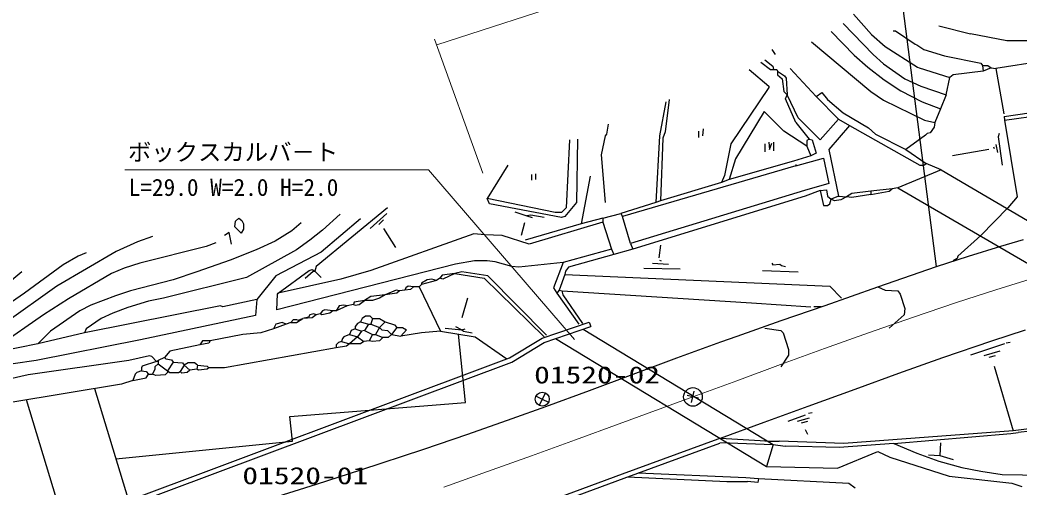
# Model space of a CAD drawing. Units: millimetres, scale not verified. Extents: x 40000 to 680000, y 20000 to 380000.
# Drawn here: x 97360 to 204380, y 265143 to 315123 of the extents above; entities that cross this region are included whole.
import ezdxf
from ezdxf.enums import TextEntityAlignment as Align

# ---------------------------------------------------------------- set-up
doc = ezdxf.new("R2010")
doc.units = ezdxf.units.MM
doc.header["$LTSCALE"] = 1000
doc.linetypes.add('CHAIN', pattern=[18.5, 12, -1.5, 3.5, -1.5])
for name, color, linetype, lineweight in [('M-BGD', 7, 'Continuous', 25), ('M-BMK', 2, 'CHAIN', 13), ('M-BMK-HTXT', 7, 'Continuous', 13), ('M-BMK-SRVR', 3, 'Continuous', 25), ('M-STR-STRC', 7, 'Continuous', 25)]:
    doc.layers.add(name, color=color, linetype=linetype, lineweight=lineweight)
doc.styles.add('ＭＳ ゴシック', font='')
doc.styles.get('ＭＳ ゴシック').set_extended_font_data('MS Gothic')

# ---------------------------------------------------------------- blocks, each defined once
blk = doc.blocks.new('BUHIN1')
at = {"color": 3, "linetype": 'Continuous', "lineweight": 25}
for radius in [995, 30]:
    blk.add_circle((0, 0), radius, dxfattribs=at)
blk = doc.blocks.new('plus')
at = {"color": 0, "linetype": 'Continuous', "lineweight": -2}
for p, q in [((-1.25, 0), (1.25, 0)), ((0, -1.25), (0, 1.25))]:
    blk.add_line(p, q, dxfattribs=at)
blk = doc.blocks.new('BUHIN3')
at = {"color": 7, "linetype": 'Continuous', "lineweight": 25}
for points in [[(732, -165), (0, 0), (-730, 162)], [(165, 732), (0, 0), (-159, -728)]]:
    blk.add_lwpolyline(points, dxfattribs=at)
blk.add_circle((0, 0), 750, dxfattribs=at)

msp = doc.modelspace()

# ---------------------------------------------------------------- linework, layer by layer
at = {"layer": 'M-BGD'}
for p, q in [((186557, 315758), (188504, 313557)), ((185456, 314742), (188674, 311440)), ((184186, 313896), (186642, 311356)), ((190789, 313980), (191044, 313980)), ((191044, 313980), (193161, 312541)), ((195700, 314488), (199087, 313642)), ((202982, 312880), (199087, 313642)), ((182070, 312795), (188420, 307461)), ((188504, 313557), (189944, 312287)), ((193161, 312541), (193330, 312456)), ((208655, 312880), (202982, 312880)), ((177836, 311948), (178175, 311440)), ((188674, 311440), (189774, 310424)), ((189944, 312287), (193414, 310086)), ((193330, 312456), (194092, 311948)), ((194092, 311948), (196294, 311271)), ((176650, 310594), (177667, 309832)), ((177074, 310848), (177921, 310170)), ((186642, 311356), (188081, 310086)), ((189774, 310424), (192060, 308816)), ((196294, 311271), (200187, 310509)), ((200187, 310509), (200358, 310255)), ((209077, 311102), (201797, 309916)), ((175381, 309832), (177498, 308054)), ((177667, 309832), (178006, 309832)), ((177921, 310170), (178006, 309832)), ((178006, 309832), (178344, 309832)), ((178344, 309832), (178429, 309662)), ((178429, 309662), (179191, 309154)), ((178429, 309662), (178429, 309239)), ((179784, 309916), (182577, 306953)), ((188081, 310086), (189859, 308731)), ((193414, 310086), (193584, 310001)), ((193584, 310001), (196886, 308985)), ((200442, 309662), (197225, 309239)), ((200358, 310255), (200950, 310255)), ((200358, 310255), (200442, 309662)), ((201288, 310001), (200442, 309662)), ((200950, 310255), (201288, 310001)), ((201288, 310001), (201797, 309916)), ((201797, 309916), (202644, 305090)), ((178429, 309239), (178937, 308816)), ((178937, 308816), (179106, 307461)), ((179191, 309154), (179360, 308900)), ((179360, 308900), (179445, 307122)), ((189859, 308731), (191637, 307546)), ((192060, 308816), (193754, 308054)), ((196462, 307122), (196886, 308985)), ((197225, 309239), (196886, 308985)), ((177498, 307884), (173434, 301873)), ((177498, 308054), (177498, 307884)), ((179106, 307461), (179445, 307122)), ((182577, 306953), (183170, 307376)), ((183170, 307376), (183762, 306614)), ((188420, 307461), (189774, 306530)), ((191637, 307546), (193923, 306360)), ((193754, 308054), (196462, 307122)), ((166491, 306360), (165814, 302720)), ((166830, 306614), (166406, 303143)), ((179275, 306699), (179445, 307122)), ((180375, 304159), (179275, 306699)), ((180630, 304667), (179445, 307122)), ((182577, 306953), (184948, 304498)), ((183762, 306614), (185456, 305175)), ((189774, 306530), (194176, 304413)), ((193923, 306360), (195870, 305598)), ((196462, 307122), (195870, 305598)), ((176989, 305344), (173942, 300264)), ((176989, 305344), (179106, 303228)), ((185456, 305175), (188166, 303566)), ((195870, 305598), (195277, 304159)), ((202672, 304809), (208098, 305572)), ((202727, 304413), (208147, 305175)), ((160310, 303990), (160141, 302889)), ((180375, 304159), (181816, 302381)), ((183000, 302296), (180630, 304667)), ((184948, 304498), (183000, 302296)), ((184948, 304498), (186134, 303820)), ((194176, 304413), (195277, 304159)), ((195277, 304159), (195193, 303651)), ((202672, 304809), (202727, 304413)), ((202727, 304413), (204083, 296200)), ((160141, 302889), (159972, 302720)), ((166406, 303143), (166151, 302466)), ((169962, 303228), (169962, 302550)), ((170470, 303482), (170386, 302720)), ((181562, 301619), (179106, 303228)), ((186134, 303820), (183932, 301280)), ((186134, 303820), (193669, 299587)), ((188166, 303566), (188927, 302889)), ((188927, 302889), (192145, 301280)), ((194431, 302974), (194262, 302804)), ((194770, 303058), (194431, 302974)), ((195193, 303651), (194770, 303058)), ((202136, 302974), (202050, 302635)), ((156162, 302296), (155823, 295015)), ((157008, 302381), (156924, 295608)), ((159972, 302720), (159548, 300688)), ((165814, 302720), (165390, 295608)), ((166151, 302466), (165898, 295777)), ((173434, 301873), (172756, 298486)), ((177074, 301873), (177074, 301026)), ((177498, 302042), (177582, 301280)), ((177582, 301280), (177836, 301958)), ((178006, 302042), (178006, 301111)), ((181816, 302381), (181562, 302212)), ((181562, 302212), (181562, 301619)), ((181816, 302381), (182154, 302296)), ((182154, 302296), (182577, 300857)), ((194262, 302804), (192145, 301280)), ((202050, 302635), (202474, 299587)), ((181562, 301619), (181985, 300603)), ((182577, 300857), (181985, 300603)), ((183932, 301280), (184948, 296285)), ((192145, 301280), (194346, 299756)), ((201035, 301280), (197139, 300603)), ((201543, 301534), (201627, 301365)), ((201797, 301788), (201966, 300942)), ((159548, 300688), (159972, 295608)), ((173942, 300264), (173263, 298063)), ((180122, 300010), (173263, 298063)), ((181985, 300603), (180122, 300010)), ((180375, 299502), (183339, 300349)), ((180375, 299672), (180375, 299502)), ((183339, 300349), (183932, 297640)), ((194092, 299587), (194346, 299756)), ((195955, 299079), (194346, 299756)), ((149558, 299587), (147356, 296031)), ((152521, 298656), (152521, 298063)), ((180375, 299502), (161834, 294084)), ((195943, 299095), (191297, 297159)), ((193669, 299587), (194092, 299587)), ((195951, 299077), (241760, 272240)), ((152098, 298571), (152098, 297978)), ((158363, 298402), (157432, 293322)), ((172418, 297724), (165898, 295777)), ((172756, 298486), (172418, 297724)), ((173263, 298063), (172418, 297724)), ((183932, 297640), (181308, 296878)), ((181308, 296878), (162681, 291205)), ((183000, 296878), (181392, 296285)), ((183000, 296878), (183677, 296962)), ((183000, 296878), (183339, 295269)), ((183677, 296962), (183762, 296285)), ((186387, 296539), (185795, 296200)), ((188420, 296793), (186387, 296539)), ((188420, 296454), (186387, 296116)), ((190706, 297047), (188420, 296793)), ((188420, 296454), (190367, 296793)), ((188420, 296793), (188420, 296454)), ((190367, 296793), (190706, 297047)), ((191297, 297159), (190706, 297047)), ((191297, 297159), (236087, 271054)), ((147610, 295438), (147356, 296031)), ((154638, 294507), (147356, 296031)), ((155315, 293999), (147610, 295438)), ((156924, 295608), (155654, 294084)), ((165390, 295608), (161665, 294422)), ((181392, 296285), (162935, 290612)), ((165898, 295777), (165390, 295608)), ((183762, 296285), (184186, 295946)), ((183762, 295269), (184017, 295438)), ((184017, 295438), (184186, 295946)), ((184948, 296285), (184186, 295946)), ((184525, 295777), (184186, 295946)), ((185201, 295862), (184525, 295777)), ((184948, 296285), (185795, 296200)), ((185795, 296200), (185201, 295862)), ((186387, 296116), (185795, 296200)), ((204083, 296200), (203067, 295015)), ((136688, 295015), (129068, 288750)), ((131608, 294338), (129746, 292644)), ((136604, 294422), (134826, 292814)), ((150320, 294592), (151590, 294168)), ((155315, 294507), (154638, 294507)), ((155823, 295015), (155315, 294507)), ((159718, 293914), (161665, 294422)), ((161665, 294422), (161834, 294084)), ((183339, 295269), (183762, 295269)), ((203067, 295015), (200187, 292052)), ((120348, 292983), (120432, 293576)), ((120432, 293576), (120771, 293914)), ((120771, 293914), (121110, 293660)), ((121110, 293660), (121279, 293322)), ((121279, 293322), (121279, 292729)), ((127460, 293406), (126444, 292560)), ((133810, 293830), (129576, 290274)), ((136265, 293745), (135757, 293237)), ((151336, 293406), (150997, 292052)), ((157432, 293322), (151420, 291544)), ((152013, 294253), (151590, 294168)), ((151590, 294168), (152182, 293999)), ((159718, 293491), (151844, 291120)), ((153452, 293999), (152013, 294253)), ((155654, 294084), (155315, 293999)), ((159718, 293914), (157432, 293322)), ((159718, 293914), (159718, 293491)), ((159718, 293491), (160649, 290612)), ((162681, 291205), (161834, 294084)), ((119755, 292390), (119247, 292052)), ((120009, 291120), (119755, 292390)), ((121025, 292306), (120348, 292983)), ((121279, 292729), (121025, 292306)), ((126444, 292560), (124666, 291459)), ((129746, 292644), (128391, 291544)), ((145917, 292221), (134910, 288326)), ((136265, 292814), (137535, 290782)), ((147102, 292136), (145917, 292221)), ((109934, 291374), (107648, 290358)), ((111542, 291967), (109934, 291374)), ((118316, 291290), (117300, 290866)), ((124666, 291459), (122634, 290528)), ((128391, 291544), (126952, 290528)), ((148965, 292052), (147102, 292136)), ((151844, 291120), (148965, 292052)), ((162681, 291205), (162935, 290612)), ((200187, 292052), (197733, 289850)), ((107648, 290358), (101298, 286633)), ((104430, 290189), (103584, 289850)), ((117300, 290866), (110188, 289088)), ((122634, 290528), (119840, 289427)), ((126952, 290528), (121618, 287564)), ((129576, 290274), (124750, 287734)), ((160649, 290612), (155484, 289173)), ((160649, 290612), (160903, 290020)), ((162935, 290612), (160903, 290020)), ((165898, 291036), (165729, 289681)), ((103584, 289850), (101975, 288919)), ((110188, 289088), (108494, 288580)), ((119840, 289427), (116284, 288157)), ((143970, 289004), (124835, 284093)), ((146002, 289342), (143970, 289004)), ((147356, 289342), (146002, 289342)), ((148203, 289258), (147356, 289342)), ((149981, 288750), (148203, 289258)), ((155484, 289173), (150743, 288665)), ((155484, 289173), (154468, 286464)), ((160903, 290020), (156077, 288665)), ((165052, 289088), (166745, 289004)), ((165814, 289427), (165983, 289342)), ((177836, 289088), (177921, 288919)), ((177921, 288919), (178683, 289004)), ((178683, 289004), (178851, 288834)), ((197648, 289596), (197225, 289342)), ((197733, 289850), (197648, 289596)), ((97572, 288157), (95794, 286718)), ((101975, 288919), (97826, 285871)), ((107140, 287988), (102568, 285278)), ((108494, 288580), (107140, 287988)), ((116284, 288157), (113744, 287310)), ((125004, 285871), (128306, 288326)), ((127883, 287480), (128730, 288242)), ((128306, 288326), (128645, 288411)), ((128645, 288411), (128899, 288242)), ((128730, 288242), (128899, 288242)), ((129068, 288750), (128899, 288242)), ((128899, 288242), (129576, 287564)), ((134910, 288326), (131693, 287395)), ((143885, 287988), (142530, 287818)), ((143885, 287988), (142615, 287395)), ((144647, 288157), (143885, 287988)), ((143885, 287988), (147018, 287480)), ((147441, 287734), (144647, 288157)), ((150743, 288665), (149981, 288750)), ((155654, 287903), (155061, 286210)), ((155738, 288242), (155654, 287903)), ((155654, 287903), (184017, 286633)), ((156077, 288665), (155738, 288242)), ((164120, 288580), (168014, 288496)), ((176820, 288326), (180630, 288157)), ((178851, 288834), (179275, 288750)), ((113744, 287310), (109172, 286125)), ((121618, 287564), (112728, 285363)), ((124750, 287734), (122718, 285194)), ((131693, 287395), (125004, 285871)), ((140922, 287310), (140329, 286972)), ((141938, 287226), (140329, 286802)), ((140329, 286972), (140329, 286802)), ((141430, 287395), (140922, 287310)), ((141938, 287226), (141430, 287395)), ((142276, 287480), (141938, 287226)), ((142530, 287818), (142276, 287480)), ((142615, 287395), (142276, 287480)), ((147018, 287480), (153452, 281214)), ((153706, 281384), (147441, 287734)), ((97826, 285871), (94270, 283416)), ((101298, 286633), (95710, 282654)), ((109172, 286125), (107563, 285617)), ((124835, 284093), (124920, 285786)), ((124920, 285786), (125004, 285871)), ((137620, 286210), (136434, 285702)), ((137704, 285871), (136434, 285702)), ((137958, 286125), (137620, 286210)), ((137958, 286125), (137704, 285871)), ((138551, 286210), (137958, 286125)), ((138636, 286464), (138551, 286210)), ((139144, 286294), (138551, 286210)), ((138890, 286633), (138636, 286464)), ((139482, 286548), (138890, 286633)), ((139482, 286548), (139144, 286294)), ((140075, 286548), (139482, 286548)), ((140329, 286802), (140075, 286548)), ((140075, 286548), (142361, 281807)), ((154468, 286464), (154807, 285871)), ((155061, 286210), (154807, 285871)), ((154807, 285871), (157178, 282569)), ((155061, 286210), (155400, 286125)), ((155400, 286125), (175635, 284855)), ((155484, 285702), (155400, 286125)), ((184017, 286633), (185287, 285363)), ((189182, 286548), (189944, 286210)), ((189944, 286210), (191298, 286125)), ((191298, 286125), (191551, 285786)), ((191551, 285786), (192060, 284262)), ((102568, 285278), (99858, 283585)), ((107563, 285617), (104938, 284601)), ((111119, 285024), (108918, 284347)), ((112728, 285363), (111119, 285024)), ((122718, 285194), (119078, 284432)), ((122718, 285194), (122549, 283500)), ((133048, 284686), (132370, 284516)), ((133132, 284940), (133048, 284686)), ((133048, 284686), (133217, 284601)), ((134233, 285109), (133132, 284940)), ((133217, 284601), (133640, 284686)), ((133640, 284686), (134233, 285109)), ((134910, 285532), (134233, 285109)), ((135080, 285109), (134233, 285109)), ((136434, 285702), (134910, 285532)), ((135842, 285363), (135080, 285109)), ((136434, 285702), (135842, 285363)), ((145240, 285363), (144647, 283246)), ((157601, 282654), (155484, 285702)), ((175635, 284855), (181985, 284432)), ((103753, 284008), (100620, 281807)), ((104938, 284601), (103753, 284008)), ((118824, 284516), (104261, 281638)), ((107309, 283754), (106039, 283162)), ((108918, 284347), (107309, 283754)), ((119078, 284432), (118824, 284516)), ((128814, 283670), (128391, 283585)), ((129068, 283585), (128814, 283670)), ((129492, 283670), (129068, 283585)), ((129746, 284008), (129492, 283670)), ((129661, 283585), (129492, 283670)), ((130508, 283754), (129661, 283585)), ((130000, 284093), (129746, 284008)), ((130846, 284008), (130000, 284093)), ((130846, 284008), (130508, 283754)), ((131185, 284008), (130846, 284008)), ((131524, 284516), (131185, 284008)), ((132370, 284516), (131185, 284008)), ((132032, 284601), (131524, 284516)), ((132370, 284516), (132032, 284601)), ((183086, 284432), (182324, 284432)), ((192060, 284262), (191975, 283585)), ((99858, 283585), (95032, 280198)), ((106039, 283162), (104430, 282061)), ((122549, 283500), (110272, 280876)), ((125851, 282569), (124496, 282061)), ((124750, 282569), (124496, 282061)), ((125428, 282738), (124750, 282569)), ((125851, 282569), (125428, 282738)), ((126359, 282738), (125851, 282569)), ((126359, 282738), (126613, 283077)), ((126359, 282738), (126952, 282738)), ((126613, 283077), (126952, 283077)), ((126952, 282738), (127629, 283162)), ((126952, 283077), (127121, 282992)), ((127121, 282992), (127629, 283162)), ((128222, 283331), (127629, 283162)), ((128645, 283246), (127629, 283162)), ((128391, 283585), (128222, 283331)), ((129068, 283585), (128645, 283246)), ((133471, 282654), (133217, 282315)), ((133810, 282823), (133471, 282654)), ((133979, 283162), (133810, 282823)), ((133810, 282823), (134656, 282569)), ((134318, 283416), (133979, 283162)), ((134656, 282569), (134233, 281892)), ((134826, 283416), (134318, 283416)), ((134656, 282569), (134910, 282569)), ((135080, 283162), (134826, 283416)), ((135080, 283162), (134910, 282569)), ((134910, 282569), (135842, 282230)), ((135080, 283162), (135842, 283162)), ((135842, 283162), (136434, 282823)), ((136434, 282823), (135842, 282230)), ((136434, 282823), (137450, 282484)), ((153239, 281077), (158287, 282788)), ((158287, 282788), (158448, 282315)), ((191975, 283585), (190367, 282146)), ((100620, 281807), (99266, 280452)), ((104261, 281638), (99266, 280452)), ((104430, 282061), (104261, 281638)), ((121194, 281468), (117723, 280791)), ((123142, 281638), (121194, 281468)), ((124496, 282061), (123142, 281638)), ((132624, 281468), (132032, 281214)), ((132794, 281892), (132624, 281468)), ((132624, 281468), (133471, 281214)), ((133217, 282061), (132794, 281892)), ((133217, 282315), (133217, 282061)), ((133217, 282061), (133894, 281807)), ((133894, 281807), (133471, 281214)), ((134233, 281892), (133894, 281807)), ((134233, 281892), (135080, 281468)), ((135080, 281468), (134741, 280791)), ((135080, 281468), (135418, 281468)), ((135842, 282230), (135418, 281468)), ((135418, 281468), (136180, 281130)), ((135842, 282230), (136096, 281976)), ((136096, 281976), (136688, 281892)), ((136688, 281892), (137112, 281468)), ((137112, 281468), (136773, 281130)), ((137704, 282230), (137112, 281468)), ((137112, 281468), (138128, 281299)), ((137450, 282484), (137704, 282230)), ((137704, 282230), (138297, 282230)), ((138720, 281976), (138128, 281299)), ((140329, 281638), (138128, 281299)), ((138297, 282230), (138720, 281976)), ((142361, 281807), (140329, 281638)), ((142361, 281807), (146086, 281214)), ((142869, 282146), (144647, 281976)), ((143970, 282315), (144647, 281976)), ((145020, 274195), (144291, 281499)), ((144647, 281976), (144986, 282061)), ((144647, 281976), (144816, 281807)), ((144816, 281807), (145748, 281638)), ((153452, 280622), (158448, 282315)), ((157646, 282043), (177966, 269698)), ((177074, 282146), (178768, 281892)), ((178768, 281892), (179022, 281638)), ((179022, 281638), (179613, 279860)), ((99266, 280452), (95032, 279606)), ((110272, 280876), (99096, 278674)), ((116876, 280791), (116622, 280368)), ((117554, 280537), (116622, 280368)), ((117723, 280791), (116876, 280791)), ((117723, 280791), (117554, 280537)), ((131439, 280622), (131185, 280368)), ((131778, 280706), (131439, 280622)), ((131862, 281045), (131778, 280706)), ((131778, 280706), (132624, 280452)), ((132032, 281214), (131862, 281045)), ((132624, 280452), (132286, 280198)), ((133471, 281214), (132624, 280452)), ((133810, 280452), (132624, 280452)), ((133471, 281214), (134148, 280706)), ((134148, 280706), (133810, 280452)), ((134741, 280791), (134148, 280706)), ((135080, 280706), (134741, 280791)), ((135842, 280791), (135080, 280706)), ((136180, 281130), (135842, 280791)), ((136773, 281130), (136180, 281130)), ((146086, 281214), (149473, 278844)), ((149761, 278956), (153239, 281077)), ((149981, 278505), (153452, 280622)), ((154678, 281037), (177244, 267329)), ((202727, 280452), (199087, 279267)), ((203321, 280622), (202898, 280537)), ((113405, 279690), (112812, 279013)), ((116622, 280368), (113405, 279690)), ((131185, 280029), (119247, 277912)), ((131185, 280368), (131185, 280029)), ((132286, 280198), (131185, 280029)), ((179613, 279860), (179613, 279267)), ((202220, 279690), (200526, 279182)), ((82345, 253749), (149761, 278956)), ((82502, 253274), (149981, 278505)), ((99096, 278674), (96641, 278336)), ((109002, 278674), (98250, 277150)), ((111204, 279182), (109002, 278674)), ((111966, 278590), (110442, 278082)), ((111458, 279098), (111204, 279182)), ((111966, 278590), (111458, 279098)), ((112135, 278336), (111796, 277997)), ((111966, 278590), (112135, 278674)), ((112812, 279013), (112135, 278674)), ((112135, 278674), (112135, 278336)), ((112135, 278336), (113151, 277574)), ((112812, 279013), (112982, 278844)), ((112982, 278844), (113574, 278759)), ((113744, 278505), (113151, 277574)), ((113574, 278759), (113744, 278505)), ((113744, 278505), (114760, 278420)), ((114760, 278420), (114929, 278166)), ((115352, 278420), (114929, 278166)), ((116030, 278420), (115352, 278420)), ((116368, 278166), (116030, 278420)), ((179613, 279267), (178768, 277997)), ((201712, 279182), (201035, 279013)), ((109680, 277235), (109426, 276558)), ((109849, 277404), (109680, 277235)), ((110357, 277574), (109849, 277404)), ((110442, 278082), (110357, 277912)), ((110357, 277912), (110357, 277574)), ((110357, 277574), (110865, 277489)), ((110865, 277489), (111119, 277235)), ((110865, 276812), (111119, 277235)), ((111119, 277235), (111542, 277235)), ((111796, 277743), (111542, 277235)), ((111881, 277066), (111542, 277235)), ((111796, 277997), (111796, 277743)), ((113151, 277404), (112897, 277150)), ((113151, 277574), (113405, 277404)), ((113151, 277574), (113151, 277404)), ((113405, 277404), (114336, 277404)), ((114336, 277404), (114506, 277489)), ((114929, 278166), (114506, 277489)), ((114675, 277320), (114506, 277489)), ((115268, 277404), (114675, 277320)), ((114929, 278166), (115522, 277658)), ((115522, 277658), (115268, 277404)), ((116284, 277743), (115522, 277658)), ((116368, 278166), (116284, 277743)), ((116453, 277658), (116284, 277743)), ((116368, 278166), (117384, 278082)), ((117384, 277743), (116453, 277658)), ((117384, 278082), (117554, 277912)), ((117554, 277912), (117384, 277743)), ((119247, 277912), (117554, 277912)), ((201627, 278082), (203660, 271139)), ((98250, 277150), (92577, 275880)), ((108240, 276134), (96387, 274187)), ((109426, 276558), (108240, 276134)), ((109426, 276558), (110865, 276812)), ((112897, 277150), (111881, 277066)), ((108919, 263911), (105352, 275659)), ((101915, 261785), (98066, 274462)), ((126247, 272704), (145020, 274195)), ((182154, 273086), (181731, 273002)), ((221609, 273425), (203660, 271139)), ((126514, 270031), (126247, 272704)), ((181392, 272832), (179530, 272155)), ((181816, 272494), (180546, 272155)), ((181646, 272155), (180969, 271986)), ((181392, 271308), (181646, 270800)), ((203660, 271139), (185541, 269784)), ((190875, 269784), (203406, 270885)), ((203406, 270885), (204168, 270970)), ((208232, 271393), (204168, 270970)), ((107633, 268147), (126514, 270031)), ((161834, 266567), (172079, 270292)), ((162004, 266097), (172249, 269822)), ((172079, 270292), (172333, 270377)), ((173263, 269869), (172249, 269822)), ((172333, 270377), (176566, 270123)), ((173263, 269869), (177921, 269700)), ((176566, 270123), (177582, 270038)), ((177966, 269698), (177244, 267329)), ((177582, 270038), (178598, 270038)), ((177921, 269700), (179275, 269530)), ((185541, 269784), (178598, 270038)), ((190875, 269784), (185033, 269361)), ((190875, 269784), (193330, 268768)), ((195870, 269869), (195786, 268514)), ((185033, 269361), (179275, 269530)), ((184863, 267160), (189182, 268938)), ((189182, 268938), (190451, 268345)), ((193330, 268768), (195700, 267922)), ((190451, 268345), (196801, 266313)), ((194600, 268599), (195786, 268514)), ((195700, 267922), (198156, 267244)), ((195786, 268514), (197225, 268091)), ((143716, 259878), (161834, 266567)), ((163512, 266645), (175042, 266144)), ((177244, 267329), (184863, 267160)), ((198156, 267244), (200187, 266821)), ((200187, 266821), (202474, 266482)), ((202474, 266482), (208486, 266398)), ((143886, 259408), (162004, 266097)), ((162382, 266234), (173010, 265720)), ((173010, 265720), (175212, 265720)), ((175042, 266144), (176397, 266059)), ((176312, 265636), (175212, 265720)), ((176397, 266059), (176312, 265636)), ((176397, 266059), (186049, 265551)), ((186049, 265551), (186725, 265043)), ((196801, 266313), (203489, 265551)), ((203489, 265551), (204591, 265212))]:
    msp.add_line(p, q, dxfattribs=at)
for points in [[(124327, 263942), (129081, 265449), (133842, 266972), (140583, 269192), (145303, 270805), (150019, 272466), (153622, 273764), (158304, 275483), (162989, 277222), (167667, 278955), (172361, 280670), (174111, 281299), (178819, 282949), (183545, 284580), (189182, 286548), (195447, 288750), (198871, 289854), (202315, 290902), (204760, 291628)], [(172333, 270377), (177017, 272086), (181711, 273799), (186726, 275626), (191414, 277326), (196123, 279000), (201374, 280791), (204969, 281951)]]:
    msp.add_lwpolyline(points, dxfattribs=at)
at = {"layer": 'M-BMK'}
msp.add_lwpolyline([(142704, 265108), (147399, 266792), (152102, 268485), (156794, 270180), (161493, 271888), (169379, 274783), (174062, 276515), (178755, 278247), (183444, 279960), (188152, 281650), (192863, 283298), (197599, 284898), (201803, 286261), (206034, 287570)], dxfattribs=at)
at = {"layer": 'M-BMK-HTXT'}
for p, q in [((193062, 329077), (141953, 312451)), ((141736, 313056), (146890, 298725)), ((141073, 299079), (108579, 299079)), ((141073, 299079), (156717, 280938))]:
    msp.add_line(p, q, dxfattribs=at)
at = {"layer": 'M-STR-STRC'}
msp.add_line((195447, 288750), (191737, 317542), dxfattribs=at)

# ---------------------------------------------------------------- block references
at = {"layer": 'M-BGD', "rotation": 76.66667}
msp.add_blockref('BUHIN3', (153259, 274546), dxfattribs=at)
at = {"layer": 'M-BGD', "xscale": 500, "yscale": 500, "rotation": 76.7}
msp.add_blockref('plus', (169379, 274783), dxfattribs=at)
at = {"layer": 'M-BMK-SRVR', "rotation": 76.66667}
msp.add_blockref('BUHIN1', (169379, 274783), dxfattribs=at)

# ---------------------------------------------------------------- texts
at = {"layer": 'M-BGD', "style": 'ＭＳ ゴシック', "width": 1.35}
for s, p in [('01520-02', (152381, 275679)), ('01520-01', (121158, 264891))]:
    msp.add_text(s, height=1833, dxfattribs=at).set_placement(p, align=Align.BOTTOM_LEFT)
at = {"layer": 'M-BMK-HTXT', "style": 'ＭＳ ゴシック'}
for s, p in [('ボックスカルバ－ト', (108913, 299520)), ('L=29.0 W=2.0 H=2.0', (108988, 295746))]:
    msp.add_text(s, height=1833, dxfattribs=at).set_placement(p, align=Align.BOTTOM_LEFT)

doc.saveas('drawing.dxf')
